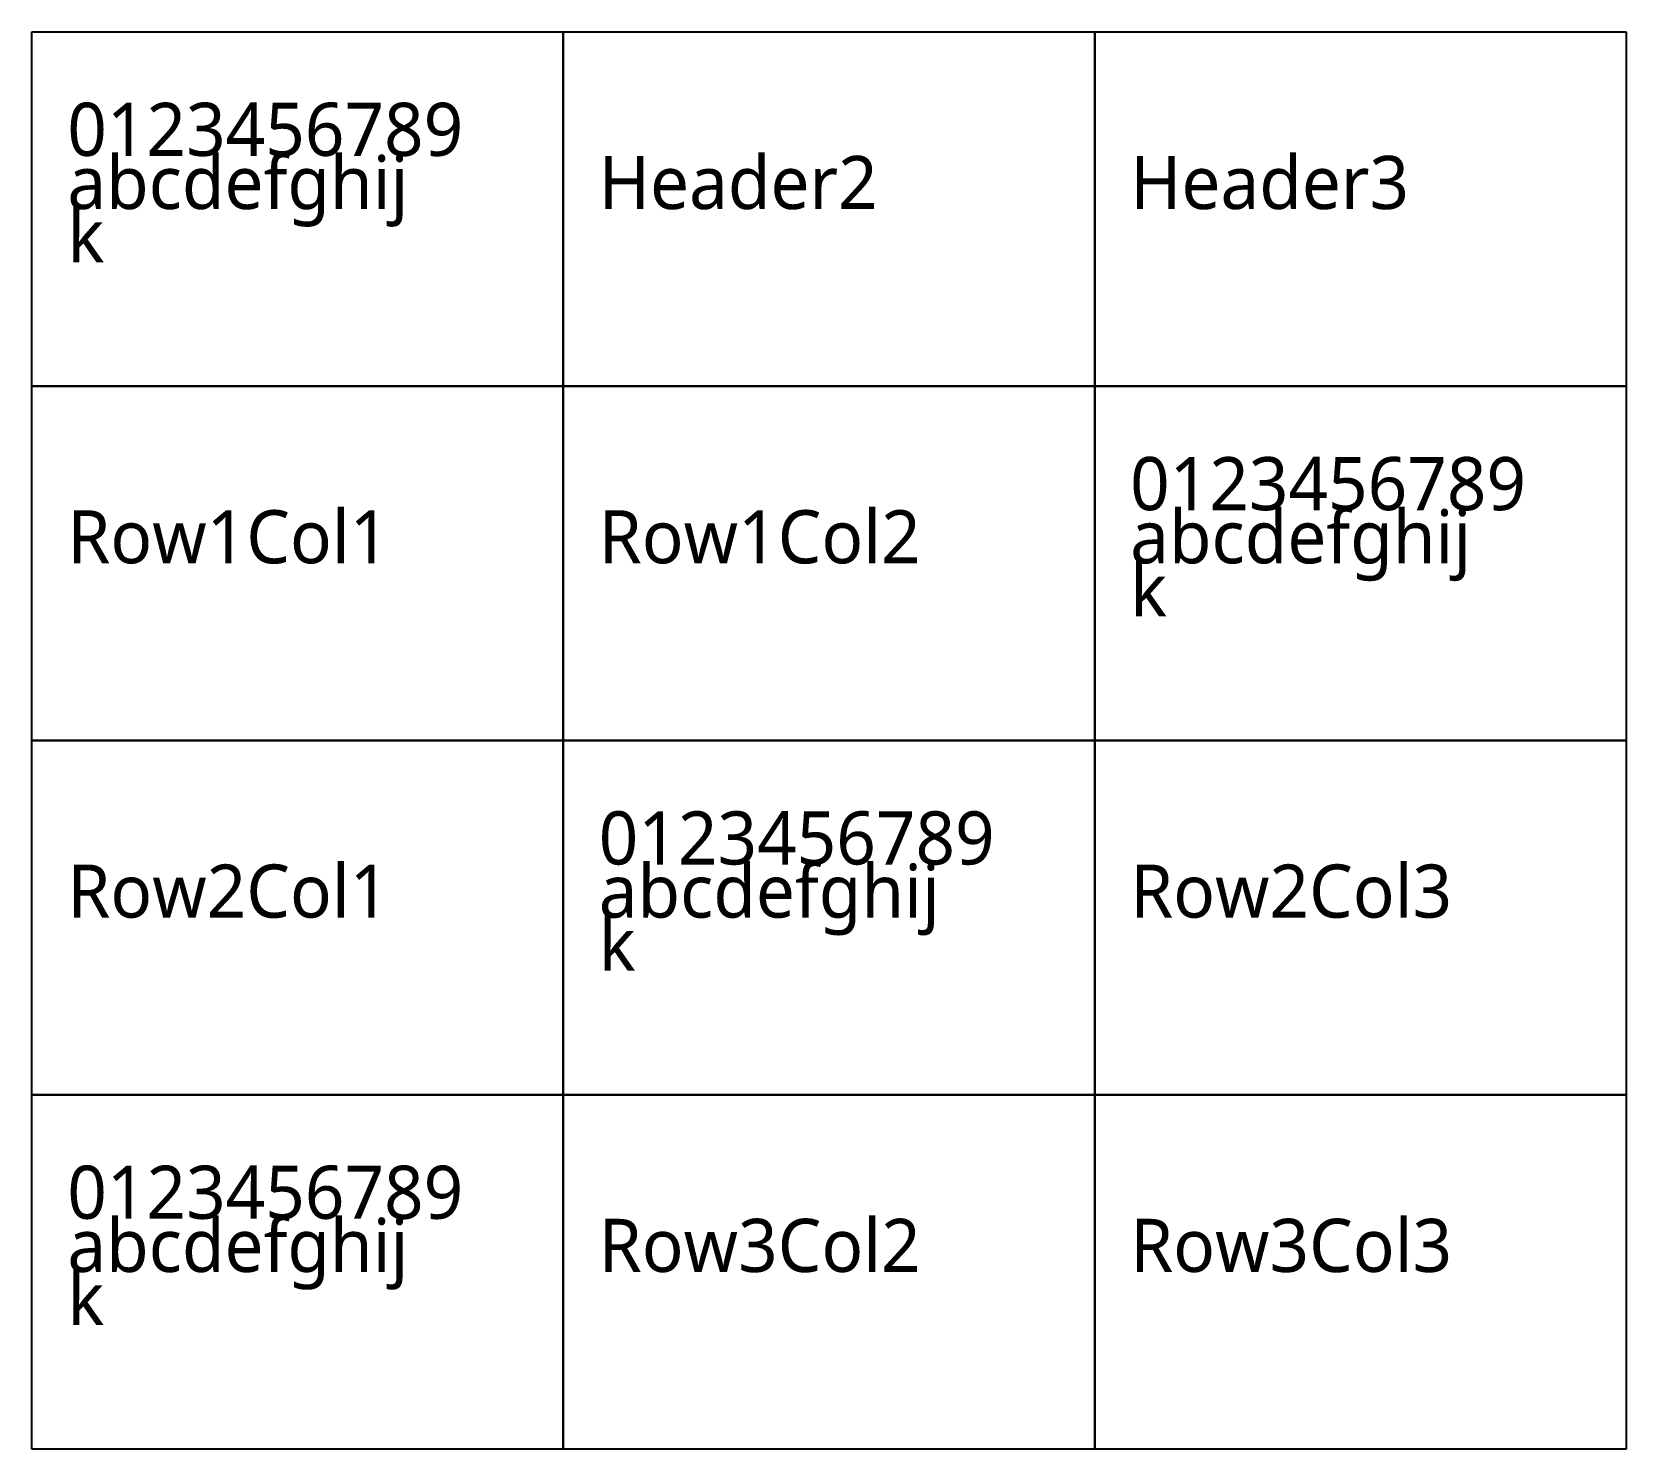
# Model space of a CAD drawing. Extents: x 0 to 45, y -40 to 0.
import ezdxf

# ---------------------------------------------------------------- set-up
doc = ezdxf.new("R2010")
doc.units = 0
doc.styles.add('MyTextStyle', font='微软雅黑-LIGHT.ttf')

msp = doc.modelspace()

# ---------------------------------------------------------------- linework, layer by layer
for p, q in [((0, 0), (15, 0)), ((0, -10), (0, 0)), ((15, 0), (15, -10)), ((15, 0), (30, 0)), ((15, -10), (15, 0)), ((30, 0), (30, -10)), ((30, 0), (45, 0)), ((30, -10), (30, 0)), ((45, 0), (45, -10)), ((15, -10), (0, -10)), ((0, -10), (15, -10)), ((0, -20), (0, -10)), ((30, -10), (15, -10)), ((15, -10), (15, -20)), ((15, -10), (30, -10)), ((15, -20), (15, -10)), ((45, -10), (30, -10)), ((30, -10), (30, -20)), ((30, -10), (45, -10)), ((30, -20), (30, -10)), ((45, -10), (45, -20)), ((15, -20), (0, -20)), ((0, -20), (15, -20)), ((0, -30), (0, -20)), ((30, -20), (15, -20)), ((15, -20), (15, -30)), ((15, -20), (30, -20)), ((15, -30), (15, -20)), ((45, -20), (30, -20)), ((30, -20), (30, -30)), ((30, -20), (45, -20)), ((30, -30), (30, -20)), ((45, -20), (45, -30)), ((15, -30), (0, -30)), ((0, -30), (15, -30)), ((0, -40), (0, -30)), ((30, -30), (15, -30)), ((15, -30), (15, -40)), ((15, -30), (30, -30)), ((15, -40), (15, -30)), ((45, -30), (30, -30)), ((30, -30), (30, -40)), ((30, -30), (45, -30)), ((30, -40), (30, -30)), ((45, -30), (45, -40)), ((15, -40), (0, -40)), ((30, -40), (15, -40)), ((45, -40), (30, -40))]:
    msp.add_line(p, q)

# ---------------------------------------------------------------- texts
at = {"style": 'MyTextStyle'}
for s, p in [('0123456789', (1, -3.5)), ('abcdefghij', (1, -5)), ('Header2', (16, -5)), ('Header3', (31, -5)), ('k', (1, -6.5)), ('0123456789', (31, -13.5)), ('Row1Col1', (1, -15)), ('Row1Col2', (16, -15)), ('abcdefghij', (31, -15)), ('k', (31, -16.5)), ('0123456789', (16, -23.5)), ('Row2Col1', (1, -25)), ('abcdefghij', (16, -25)), ('Row2Col3', (31, -25)), ('k', (16, -26.5)), ('0123456789', (1, -33.5)), ('abcdefghij', (1, -35)), ('Row3Col2', (16, -35)), ('Row3Col3', (31, -35)), ('k', (1, -36.5))]:
    msp.add_text(s, height=1.5, dxfattribs=at).set_placement(p)

doc.saveas('drawing.dxf')
